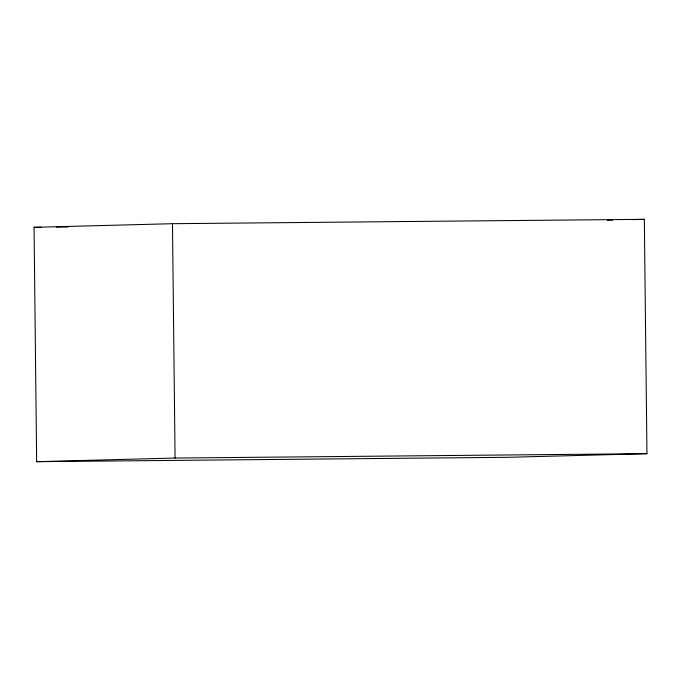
<?xml version="1.0" encoding="UTF-8"?>
<svg xmlns="http://www.w3.org/2000/svg" width="681" height="681" viewBox="0 0 681 681"><rect width="100%" height="100%" fill="white"/><g stroke="black" fill="none" stroke-linecap="round" stroke-linejoin="round"><path stroke-width="1.02" d="M34.05 227.318L172.472 223.7L644.337 219.325L646.95 453.682L508.528 457.3L36.663 461.675L34.05 227.318L41.49 227.25M607.358 220.295L612.636 220.159M632.717 219.631L644.337 219.325M36.663 461.675L175.077 458.049L646.95 453.682M56.37 227.105L68.057 227.003M172.472 223.7L175.077 458.049"/></g></svg>
